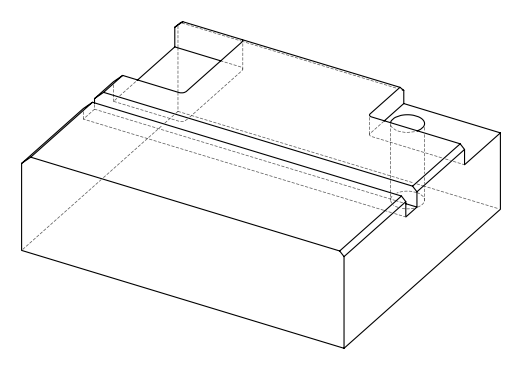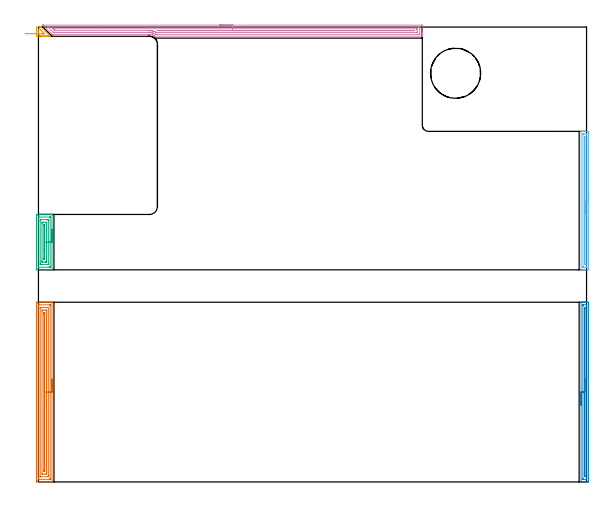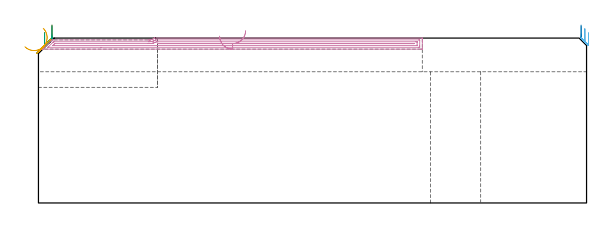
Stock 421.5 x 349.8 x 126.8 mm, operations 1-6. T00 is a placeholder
(PLAN: 10 operations, 4 tool changes, 156.3 min)
(1 AREA_MILL | FG_CHAMFER_SURFACE | UGT0205_001 | 5.72 min | 10247 mm3)
(2 AREA_MILL_1 | FG_CHAMFER_SURFACE_1 | UGT0205_001 | 3.46 min | 2304 mm3)
(3 AREA_MILL_2 | FG_CHAMFER_SURFACE_2 | UGT0205_001 | 1.89 min | 3942 mm3)
(4 AREA_MILL_3 | FG_CHAMFER_SURFACE_3 | UGT0205_001 | 8.73 min | 10846 mm3)
(5 AREA_MILL_4 | FG_CHAMFER_SURFACE_4 | UGT0205_001 | 0.36 min | 643 mm3)
(6 AREA_MILL_5 | FG_CHAMFER_SURFACE_5 | UGT0205_001 | 2.7 min | 1850 mm3)
(7 MILL_CORNER_NOTCH_RECTANGULAR | CORNER_NOTCH_RECTANGULAR | NXT0201_009 | Follow Part, ap 2, ae 75% | 53.78 min | 261997 mm3)
(8 MILL_SLOT | SLOT_PARTIAL_RECTANGULAR | NXT0201_011 | Follow Part, ap 3, ae 75% | 62.74 min | 473548 mm3)
(9 MILL_RECTANGULAR_SLOT | SLOT_RECTANGULAR | UGT0201_136 | Follow Part, ap 5, ae 75% | 11.28 min | 270775 mm3)
(10 MILL_THROUGH_HOLE_FROM_SOLID_MATERIAL | STEP1HOLE | UGT0201_018 | Circular | 5.63 min | 117466 mm3)
(TOOL UGT0205_001 | Chamfer Mill 20 x 3 x 45 deg. | D20 FL50 Z2)
(TOOL NXT0201_009 | ENDMILL 8mm [2P460-0800-NA 1630] | D8 FL26 Z6)
(TOOL NXT0201_011 | ENDMILL 12mm [2P460-1200-NA 1630] | D12 FL38 Z6)
(TOOL UGT0201_136 | Carbide End Mill 20.0 | D20 FL30 Z4)
(TOOL UGT0201_018 | End mill 30 mm | D30 FL50 Z4)
(OP 1 AREA_MILL)
G17 G21 G94 G90
T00 M6
G54
G17 G0 G90 X10.4 Y79.1 S1061 M3
G43 Z136.8 H0
G94 G1 Y79.062 Z135.928 F250.
Y78.948 Z135.063
Y78.759 Z134.212
Y78.497 Z133.38
Y78.163 Z132.574
Y77.76 Z131.8
Y77.291 Z131.064
Y76.76 Z130.372
Y76.171 Z129.729
Y75.528 Z129.139
Y74.836 Z128.608
Y74.1 Z128.14
Y73.326 Z127.737
Y72.52 Z127.403
Y71.688 Z127.141
Y70.836 Z126.952
Y69.972 Z126.838
Y69.1 Z126.8
Y0.126
X10.397 Y0.01 Z126.789
X10.359 Y0.007 Z126.751
X10.061 Y0. Z126.46
X9.415 Z125.813
X8.91 Z125.305
X6.873 Z123.271
X6.234 Z122.628
X-1.144 Y0.001 Z115.253
X-1.471 Y0.003 Z114.926
X-1.491 Y0.007 Z114.905
X-1.497 Y0.571 Z114.903
X-1.5 Y1.168 Z114.9
Y137.336
X-1.498 Y137.629 Z114.902
X-1.491 Y138.193 Z114.905
X-1.471 Y138.197 Z114.926
X-0.902 Y138.2 Z115.495
X6.234 Z122.628
X6.873 Z123.271
X7.126 Z123.523
X8.91 Z125.305
X9.415 Z125.813
X9.498 Z125.897
X10.062 Z126.46
X10.359 Y138.193 Z126.751
X10.397 Y138.19 Z126.788
X10.4 Y138.074 Z126.8
Y69.1
X8.986 Z125.386
Y2.275
X8.985 Y2.199 Z125.385
X8.981 Y2.048 Z125.381
X8.979 Y2.011 Z125.379
X8.974 Y2.008 Z125.374
X8.953 Y2.004 Z125.353
X8.91 Y2.002 Z125.31
X8.369 Y2. Z124.769
X0.342 Z116.742
X-0.01 Y2.003 Z116.39
X-0.059 Y2.006 Z116.341
X-0.071 Y2.009 Z116.329
X-0.079 Y2.025 Z116.321
X-0.082 Y2.123 Z116.318
X-0.085 Y2.275 Z116.315
X-0.086 Y135.925 Z116.314
X-0.085 Y136.001 Z116.315
X-0.081 Y136.152 Z116.319
X-0.079 Y136.189 Z116.321
X-0.074 Y136.192 Z116.326
X-0.054 Y136.196 Z116.346
X-0.01 Y136.198 Z116.39
X0.531 Y136.2 Z116.931
X8.558 Z124.958
X8.91 Y136.196 Z125.31
X8.959 Y136.193 Z125.359
X8.971 Y136.191 Z125.371
X8.979 Y136.174 Z125.379
X8.982 Y136.076 Z125.382
X8.985 Y135.925 Z125.385
X8.986 Y69.1 Z125.386
X7.571 Z123.971
Y4.577
X7.567 Y4.131 Z123.967
X7.565 Y4.029 Z123.965
X7.388 Y4.01 Z123.788
X7.256 Y4.001 Z123.656
X1.774 Y4. Z118.174
X1.643 Y4.002 Z118.043
X1.381 Y4.01 Z117.781
X1.334 Y4.016 Z117.734
X1.332 Y4.029 Z117.732
X1.329 Y4.067 Z117.729
Y133.623
X1.333 Y134.069 Z117.733
X1.335 Y134.171 Z117.735
X1.512 Y134.19 Z117.912
X1.644 Y134.199 Z118.044
X7.126 Y134.2 Z123.526
X7.257 Y134.198 Z123.657
X7.519 Y134.19 Z123.919
X7.566 Y134.184 Z123.966
X7.568 Y134.171 Z123.968
X7.571 Y134.133 Z123.971
Y69.1
X6.157 Z122.557
Y6.801
X6.138 Y6.007 Z122.538
X5.342 Y6. Z121.742
X3.469 Z119.869
X2.76 Y6.01 Z119.16
X2.743 Y6.724 Z119.143
Y131.399
X2.762 Y132.193 Z119.162
X3.558 Y132.2 Z119.958
X5.431 Z121.831
X6.14 Y132.19 Z122.54
X6.157 Y131.476 Z122.557
Y69.1
X4.743 Z121.143
Y9.179
X4.741 Y8.581 Z121.141
X4.739 Y8.292 Z121.139
X4.734 Y8.01 Z121.134
X4.45 Y8.005 Z120.85
X4.256 Y8.004 Z120.656
X4.186 Y8.007 Z120.586
X4.17 Y8.009 Z120.57
X4.164 Y8.025 Z120.564
X4.161 Y8.094 Z120.561
X4.158 Y8.288 Z120.558
X4.157 Y8.581 Z120.557
Y8.873
Y129.021
X4.159 Y129.619 Z120.559
X4.161 Y129.908 Z120.561
X4.166 Y130.19 Z120.566
X4.45 Y130.195 Z120.85
X4.644 Y130.196 Z121.044
X4.714 Y130.193 Z121.114
X4.73 Y130.191 Z121.13
X4.736 Y130.174 Z121.136
X4.738 Y130.106 Z121.138
X4.741 Y129.912 Z121.141
X4.743 Y129.619 Z121.143
Y129.327
Y69.1
Y68.228 Z121.181
Y67.363 Z121.295
Y66.512 Z121.484
Y65.68 Z121.746
Y64.874 Z122.08
Y64.1 Z122.483
Y63.364 Z122.952
Y62.672 Z123.483
Y62.029 Z124.072
Y61.44 Z124.715
Y60.908 Z125.407
Y60.44 Z126.143
Y60.037 Z126.917
Y59.703 Z127.723
Y59.441 Z128.555
Y59.252 Z129.407
Y59.138 Z130.271
Y59.1 Z131.143
G0 Z136.8
M5
M2
(OP 2 AREA_MILL_1)
G17 G21 G94 G90
T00 M6
G54
G17 G0 G90 X417.3 Y59.1 S1061 M3
G43 Z136.8 H0
G94 G1 Y59.138 Z135.928 F250.
Y59.252 Z135.063
Y59.441 Z134.212
Y59.703 Z133.38
Y60.037 Z132.574
Y60.44 Z131.8
Y60.908 Z131.064
Y61.44 Z130.372
Y62.029 Z129.729
Y62.672 Z129.14
Y63.364 Z128.608
Y64.1 Z128.14
Y64.874 Z127.737
Y65.68 Z127.403
Y66.512 Z127.141
Y67.363 Z126.952
Y68.228 Z126.838
Y69.1 Z126.8
Y138.074
X417.303 Y138.19 Z126.788
X417.346 Y138.193 Z126.746
X417.649 Y138.2 Z126.45
X418.304 Z125.794
X418.81 Z125.285
X420.85 Z123.248
X421.49 Z122.604
X422.953 Y138.197 Z121.142
X422.991 Y138.193 Z121.105
X422.997 Y137.629 Z121.103
X423. Y137.014 Z121.1
Y0.846
X422.998 Y0.571 Z121.102
X422.991 Y0.007 Z121.105
X422.953 Y0.003 Z121.142
X422.383 Y0. Z121.712
X422.063 Z122.032
X421.49 Z122.604
X420.849 Z123.248
X420.597 Z123.5
X418.81 Z125.285
X418.304 Z125.794
X417.917 Z126.182
X417.649 Z126.45
X417.315 Z126.776
X417.303 Y0.008 Z126.788
X417.3 Y0.126 Z126.8
Y69.1
X418.714 Z125.386
X418.715 Y135.849 Z125.385
X418.716 Y135.943 Z125.384
X418.72 Y136.04 Z125.38
X418.729 Y136.19 Z125.371
X418.81 Y136.192 Z125.29
X419.352 Y136.199 Z124.748
X421.138 Y136.2 Z122.962
X421.49 Y136.198 Z122.61
X421.54 Y136.196 Z122.56
X421.569 Y136.19 Z122.531
X421.579 Y136.184 Z122.521
X421.581 Y136.135 Z122.519
X421.585 Y135.945 Z122.515
X421.586 Y135.849 Z122.514
X421.585 Y2.351 Z122.515
X421.584 Y2.257 Z122.516
X421.58 Y2.16 Z122.52
X421.571 Y2.01 Z122.529
X421.49 Y2.008 Z122.61
X420.948 Y2.001 Z123.152
X419.162 Y2. Z124.938
X418.81 Y2.002 Z125.29
X418.76 Y2.004 Z125.34
X418.731 Y2.01 Z125.369
X418.721 Y2.016 Z125.379
X418.719 Y2.065 Z125.381
X418.715 Y2.255 Z125.385
X418.714 Y2.351 Z125.386
Y69.1
X420.128 Z123.972
Y133.222
X420.13 Y133.644 Z123.97
X420.134 Y134.069 Z123.966
X420.135 Y134.11 Z123.965
X420.149 Y134.164 Z123.951
X420.165 Y134.069 Z123.935
X420.171 Y133.646 Z123.929
Y133.603
Y4.555
X420.166 Y4.131 Z123.934
X420.165 Y4.09 Z123.935
X420.151 Y4.036 Z123.949
X420.135 Y4.131 Z123.965
X420.134 Y4.174 Z123.966
X420.129 Y4.596 Z123.971
X420.128 Y5.021 Z123.972
Y69.1
Y69.972 Z124.01
Y70.836 Z124.123
Y71.688 Z124.312
Y72.52 Z124.575
Y73.326 Z124.908
Y74.1 Z125.311
Y74.836 Z125.78
Y75.528 Z126.311
Y76.171 Z126.9
Y76.76 Z127.544
Y77.291 Z128.236
Y77.76 Z128.972
Y78.163 Z129.745
Y78.497 Z130.551
Y78.759 Z131.383
Y78.948 Z132.235
Y79.062 Z133.1
Y79.1 Z133.972
G0 Z136.8
M5
M2
(OP 3 AREA_MILL_2)
G17 G21 G94 G90
T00 M6
G54
G17 G0 G90 X10.4 Y194.4 S1061 M3
G43 Z136.8 H0
G94 G1 Y194.362 Z135.928 F250.
Y194.248 Z135.063
Y194.059 Z134.212
Y193.797 Z133.38
Y193.463 Z132.574
Y193.06 Z131.8
Y192.592 Z131.064
Y192.06 Z130.372
Y191.471 Z129.729
Y190.828 Z129.139
Y190.136 Z128.608
Y189.4 Z128.14
Y188.626 Z127.737
Y187.82 Z127.403
Y186.988 Z127.141
Y186.137 Z126.952
Y185.272 Z126.838
Y184.4 Z126.8
Y163.159
X10.396 Y163.11 Z126.79
X10.382 Y163.106 Z126.776
X10.24 Y163.1 Z126.638
X6.115 Z122.513
X5.342 Z121.736
X-1.143 Z115.253
X-1.405 Y163.102 Z114.991
X-1.491 Y163.106 Z114.905
X-1.497 Y163.602 Z114.903
X-1.5 Y164.195 Z114.9
Y205.198
X-1.496 Y205.494 Z114.902
X-1.491 Y205.69 Z114.905
X-1.288 Y205.7 Z115.108
X5.342 Z121.736
X6.115 Z122.513
X6.234 Z122.632
X10.241 Z126.639
X10.382 Y205.694 Z126.776
X10.395 Y205.69 Z126.79
X10.4 Y205.641 Z126.8
Y184.4
X8.986 Z125.386
X8.985 Y165.372 Z125.385
X8.984 Y165.298 Z125.384
X8.98 Y165.222 Z125.38
X8.972 Y165.11 Z125.372
X8.91 Y165.108 Z125.31
X8.291 Y165.101 Z124.691
X-0.01 Z116.39
X-0.049 Y165.102 Z116.351
X-0.072 Y165.106 Z116.328
X-0.079 Y165.11 Z116.321
X-0.081 Y165.146 Z116.319
X-0.085 Y165.296 Z116.315
X-0.086 Y165.372 Z116.314
X-0.085 Y203.428 Z116.315
X-0.084 Y203.502 Z116.316
X-0.08 Y203.579 Z116.32
X-0.072 Y203.69 Z116.328
X-0.01 Y203.692 Z116.39
X0.609 Y203.699 Z117.009
X8.91 Z125.31
X8.949 Y203.698 Z125.349
X8.972 Y203.693 Z125.372
X8.979 Y203.69 Z125.379
X8.981 Y203.654 Z125.381
X8.985 Y203.504 Z125.385
X8.986 Y203.428 Z125.386
Y184.4
X7.572 Z123.972
X7.571 Y168.027 Z123.971
X7.57 Y167.586 Z123.97
X7.564 Y167.142 Z123.964
X7.166 Y167.101 Z123.566
X2.708 Y167.1 Z119.108
X1.816 Z118.216
X1.774 Y167.103 Z118.174
X1.336 Y167.142 Z117.736
X1.33 Y167.582 Z117.73
X1.329 Y168.027 Z117.729
X1.328 Y168.469 Z117.728
X1.329 Y200.773 Z117.729
X1.33 Y201.214 Z117.73
X1.335 Y201.658 Z117.735
X1.734 Y201.699 Z118.134
X6.192 Y201.7 Z122.592
X7.084 Z123.484
X7.126 Y201.697 Z123.526
X7.564 Y201.658 Z123.964
X7.57 Y201.218 Z123.97
X7.571 Y200.773 Z123.971
Y200.331
Y184.4
X6.157 Z122.557
Y169.797
X6.153 Y169.393 Z122.553
X6.15 Y169.191 Z122.55
X6.139 Y169.11 Z122.539
X6.04 Y169.105 Z122.44
X5.342 Y169.101 Z121.742
X5.152 Y169.1 Z121.552
X3.368 Y169.101 Z119.768
X2.813 Y169.108 Z119.213
X2.751 Y169.11 Z119.151
X2.748 Y169.188 Z119.148
X2.745 Y169.365 Z119.145
X2.743 Y169.721 Z119.143
Y169.797
Y199.003
X2.747 Y199.408 Z119.147
X2.75 Y199.609 Z119.15
X2.761 Y199.69 Z119.161
X2.86 Y199.696 Z119.26
X3.558 Y199.699 Z119.958
X3.748 Y199.7 Z120.148
X5.532 Y199.699 Z121.932
X6.087 Y199.692 Z122.487
X6.149 Y199.69 Z122.549
X6.152 Y199.612 Z122.552
X6.155 Y199.435 Z122.555
X6.157 Y199.079 Z122.557
Y199.003
Y184.4
X4.743 Z121.143
Y171.567
X4.741 Y171.278 Z121.141
X4.739 Y171.18 Z121.139
X4.736 Y171.112 Z121.136
X4.685 Y171.109 Z121.085
X4.45 Y171.105 Z120.85
X4.293 Y171.106 Z120.693
X4.174 Y171.11 Z120.574
X4.164 Y171.277 Z120.564
X4.16 Y171.567 Z120.56
X4.158 Y171.857 Z120.558
X4.157 Y178.717 Z120.557
Y197.233
X4.159 Y197.522 Z120.559
X4.161 Y197.621 Z120.561
X4.164 Y197.689 Z120.564
X4.215 Y197.691 Z120.615
X4.45 Y197.695 Z120.85
X4.607 Y197.694 Z121.007
X4.726 Y197.69 Z121.126
X4.736 Y197.523 Z121.136
X4.74 Y197.233 Z121.14
X4.742 Y196.943 Z121.142
X4.743 Y190.229 Z121.143
Y184.4
Y183.528 Z121.181
Y182.664 Z121.295
Y181.812 Z121.484
Y180.98 Z121.746
Y180.174 Z122.08
Y179.4 Z122.483
Y178.664 Z122.952
Y177.972 Z123.483
Y177.329 Z124.072
Y176.74 Z124.715
Y176.209 Z125.407
Y175.74 Z126.143
Y175.337 Z126.917
Y175.003 Z127.723
Y174.741 Z128.555
Y174.552 Z129.407
Y174.438 Z130.271
Y174.4 Z131.143
G0 Z136.8
M5
M2
(OP 4 AREA_MILL_3)
G17 G21 G94 G90
T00 M6
G54
G17 G0 G90 X139.3 Y351.3 S1061 M3
G43 Z136.8 H0
Z128.3
G94 G1 X139.338 Z127.428 F250.
X139.452 Z126.563
X139.641 Z125.712
X139.903 Z124.88
X140.237 Z124.074
X140.64 Z123.3
X141.108 Z122.564
X141.64 Z121.872
X142.229 Z121.229
X142.872 Z120.639
X143.564 Z120.108
X144.3 Z119.64
X145.074 Z119.237
X145.88 Z118.903
X146.712 Z118.641
X147.564 Z118.452
X148.428 Z118.338
X149.3 Z118.3
X294.573
X294.903 Y351.297 Z118.301
X295.19 Y351.294 Z118.304
X295.2 Y350.976 Z118.622
Y345.741 Z123.853
Y345.22 Z124.377
Y344.869 Z124.727
Y344.348 Z125.248
Y343.997 Z125.598
Y343.294 Z126.305
Y343.061 Z126.539
X295.197 Y342.928 Z126.664
X295.19 Y342.802 Z126.789
X295.02 Y342.8 Z126.8
X89.403
X89.228 Y342.804 Z126.789
X89.207 Y342.815 Z126.779
X88.994 Y342.974 Z126.625
X88.554 Y343.264 Z126.335
X88.101 Y343.524 Z126.075
X87.836 Y343.651 Z125.948
X87.566 Y343.767 Z125.831
X87.471 Y343.799 Z125.799
X87.207 Y343.889 Z125.707
X86.762 Y344.013 Z125.583
X86.721 Y344.022 Z125.574
X86.314 Y344.106 Z125.491
X86.208 Y344.12 Z125.478
X85.868 Y344.163 Z125.433
X85.775 Y344.168 Z125.426
X85.694 Y344.174 Z125.42
X85.459 Y344.189 Z125.4
X85.42 Y344.193
X85.399 Y344.194 Z125.401
X85.309 Y344.197 Z125.399
X84.558 Y344.199 Z125.4
X84.488
X11.179 Y344.2
X10.493 Y344.202 Z125.387
X10.285 Y344.415 Z125.184
X3.86 Y350.839 Z118.758
X3.722 Y350.976 Z118.62
X3.58 Y351.119 Z118.479
X3.432 Y351.263 Z118.327
X3.416 Y351.291 Z118.298
Y351.295 Z118.295
X3.471 Y351.297 Z118.297
X3.544 Y351.3 Z118.3
X149.3
Y349.886 Z119.714
X292.114
X292.785 Y349.885 Z119.715
X293.011 Y349.883 Z119.717
X293.141 Y349.879 Z119.721
X293.191 Y349.871 Z119.729
X293.193 Y349.844 Z119.756
X293.198 Y349.7 Z119.9
X293.2 Y349.231 Z120.369
Y348.826 Z120.774
X293.199 Y344.466 Z125.134
X293.195 Y344.329 Z125.271
X293.19 Y344.228 Z125.372
X293.12 Y344.221 Z125.379
X292.785 Y344.217 Z125.383
X292.561 Y344.215 Z125.385
X90.521 Y344.214 Z125.386
X90.185 Y344.216 Z125.384
X90.102 Y344.219 Z125.381
X90.063 Y344.221 Z125.379
X90.018 Y344.243 Z125.357
X89.85 Y344.336 Z125.264
X89.051 Y344.776 Z124.824
X88.956 Y344.821 Z124.779
X88.849 Y344.869 Z124.731
X88.505 Y345.009 Z124.591
X88.286 Y345.086 Z124.514
X88.062 Y345.162 Z124.438
X87.636 Y345.285 Z124.315
X87.168 Y345.397 Z124.203
X86.859 Y345.461 Z124.139
X86.503 Y345.518 Z124.082
X86.38 Y345.534 Z124.066
X86.274 Y345.544 Z124.056
X85.523 Y345.602 Z123.998
X85.38 Y345.605 Z123.995
X84.618 Y345.613 Z123.987
X84.486
X12.073 Y345.615 Z123.985
X11.943 Y345.616 Z123.984
X11.682 Y345.621 Z123.979
X11.535 Y345.626 Z123.974
X11.494 Y345.663 Z123.937
X11.411 Y345.741 Z123.859
X11.179 Y345.971 Z123.629
X7.603 Y349.548 Z120.052
X7.311 Y349.849 Z119.751
X7.285 Y349.877 Z119.723
X7.311 Y349.879 Z119.721
X7.407 Y349.882 Z119.718
X7.603 Y349.885 Z119.715
X48.098 Y349.886 Z119.714
X149.3
Y348.472 Z121.128
X290.882 Y348.471 Z121.129
X290.997 Y348.47 Z121.13
X291.113 Y348.467 Z121.133
X291.181 Y348.465 Z121.135
X291.19 Y348.424 Z121.176
X291.194 Y348.359 Z121.241
X291.199 Y348.162 Z121.438
Y346.416 Z123.184
X291.192 Y345.741 Z123.859
X291.19 Y345.648 Z123.952
X291.107 Y345.635 Z123.965
X290.103 Y345.628 Z123.972
X91.753 Y345.629 Z123.971
X91.638
X90.852 Y345.635 Z123.965
X90.744 Y345.648 Z123.952
X90.559 Y345.741 Z123.859
X90.093 Y345.978 Z123.622
X89.85 Y346.088 Z123.512
X89.473 Y346.246 Z123.354
X88.956 Y346.427 Z123.173
X88.334 Y346.614 Z122.986
X88.062 Y346.682 Z122.918
X87.97 Y346.704 Z122.896
X87.514 Y346.799 Z122.801
X87.168 Y346.86 Z122.74
X86.871 Y346.904 Z122.696
X86.274 Y346.966 Z122.634
X85.882 Y346.996 Z122.604
X85.38 Y347.02 Z122.58
X84.959 Y347.024 Z122.576
X84.486 Y347.027 Z122.573
X84.062 Y347.028 Z122.572
X12.967 Y347.029 Z122.571
X12.81 Y347.03 Z122.57
X12.686 Y347.032 Z122.568
X12.604 Y347.035 Z122.565
X12.567 Y347.044 Z122.556
X12.073 Y347.526 Z122.074
X11.244 Y348.359 Z121.241
X11.179 Y348.429 Z121.171
X11.164 Y348.465 Z121.135
X11.179 Y348.466 Z121.134
X11.957 Y348.471 Z121.129
X12.073
X149.3 Y348.472 Z121.128
Y347.057 Z122.543
X288.755
X288.77 Y347.056 Z122.544
X288.863 Y347.051 Z122.549
X288.764 Y347.048 Z122.552
X288.33 Y347.043 Z122.557
X288.315
X92.092
X91.653 Y347.044 Z122.556
X91.638 Y347.045 Z122.555
X91.6 Y347.051 Z122.549
X91.623 Y347.055 Z122.545
X91.638 Y347.056 Z122.544
X92.077 Y347.057 Z122.543
X149.3
X150.172 Z122.581
X151.036 Z122.695
X151.888 Z122.883
X152.72 Z123.146
X153.526 Z123.48
X154.3 Z123.882
X155.036 Z124.351
X155.728 Z124.882
X156.371 Z125.472
X156.96 Z126.115
X157.492 Z126.807
X157.96 Z127.543
X158.363 Z128.316
X158.697 Z129.122
X158.959 Z129.954
X159.148 Z130.806
X159.262 Z131.671
X159.3 Z132.543
G0 Z136.8
M5
M2
(OP 5 AREA_MILL_4)
G17 G21 G94 G90
T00 M6
G54
G17 G0 G90 X3.701 Y342.7 S1061 M3
G43 Z136.8 H0
Z134.289
G94 G1 X4.292 Z133.647 F250.
X4.826 Z132.957
X5.297 Z132.223
X5.703 Z131.451
X6.039 Z130.646
X6.305 Z129.815
X6.496 Z128.964
X6.613 Z128.099
X6.654 Z127.228
X6.619 Z126.356
X6.508 Z125.491
X6.323 Z124.638
X6.063 Z123.806
X5.732 Z122.998
X5.332 Z122.223
X4.866 Z121.486
X4.337 Z120.792
X3.75 Z120.147
X3.31 Z119.704
X-1.301 Z115.094
X-1.491 Y342.71 Z114.905
X-1.498 Y342.838 Z114.898
X-1.5 Y343.162 Z114.9
Y349.546
X-1.494 Y349.779 Z114.906
X-1.492 Y349.8 Z114.907
X1.584 Z117.983
X1.87 Y349.795 Z118.267
X1.907 Y349.79 Z118.303
X1.992 Y349.708 Z118.389
X2.069 Y349.632 Z118.467
X8.979 Y342.721 Z125.379
X8.984 Y342.712 Z125.383
X8.985 Y342.71 Z125.384
X8.96 Y342.7 Z125.359
X4.147 Z120.547
X3.75 Z120.147
X3.748 Y343.162 Z120.148
X3.749 Y344.7 Z120.149
X0.02 Y344.701 Z116.42
X-0.045 Y344.704 Z116.355
X-0.066 Y344.708 Z116.334
X-0.079 Y344.713 Z116.321
X-0.081 Y344.74 Z116.319
X-0.084 Y344.805 Z116.316
X-0.085 Y344.927 Z116.315
X-0.086 Y345.689 Z116.314
Y347.453
X-0.085 Y347.573 Z116.315
X-0.084 Y347.764 Z116.316
X-0.082 Y347.786 Z116.318
X-0.081 Y347.79 Z116.319
X-0.049 Y347.793 Z116.351
X0.072 Y347.798 Z116.472
X0.222 Y347.799 Z116.622
X0.448 Y347.8 Z116.848
X0.674 Y347.799 Z117.074
X1.331 Y347.796 Z117.731
X1.438 Y347.79 Z117.838
X1.553 Y347.687 Z117.953
X1.674 Y347.573 Z118.074
X2.432 Y346.819 Z118.832
X3.31 Y345.94 Z119.71
X4.189 Y345.061 Z120.589
X4.323 Y344.927 Z120.723
X4.457 Y344.786 Z120.857
X4.529 Y344.709 Z120.929
X4.49 Y344.706 Z120.89
X4.414 Y344.701 Z120.814
X4.189 Y344.7 Z120.589
X3.749 Z120.149
X3.105 Z119.559
X2.413 Y344.699 Z119.028
X1.678 Z118.559
X0.904 Y344.698 Z118.157
X0.098 Z117.823
X-0.734 Y344.697 Z117.56
X-1.586 Z117.372
X-2.451 Y344.696 Z117.258
X-3.322 Y344.695 Z117.22
X-4.194 Z117.258
X-5.059 Y344.694 Z117.372
X-5.911 Z117.56
X-6.743 Y344.693 Z117.823
X-7.549 Z118.157
X-8.322 Y344.692 Z118.559
X-9.058 Z119.028
X-9.75 Y344.691 Z119.559
X-10.394 Z120.149
G0 Z136.8
M5
M2
(OP 6 AREA_MILL_5)
G17 G21 G94 G90
T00 M6
G54
G17 G0 G90 X423. Y226.35 S1061 M3
G43 Z136.8 H0
Z131.1
G94 G1 Y226.312 Z130.228 F250.
Y226.198 Z129.363
Y226.009 Z128.512
Y225.747 Z127.68
Y225.413 Z126.874
Y225.01 Z126.1
Y224.542 Z125.364
Y224.01 Z124.672
Y223.421 Z124.029
Y222.778 Z123.44
Y222.086 Z122.908
Y221.35 Z122.44
Y220.576 Z122.037
Y219.77 Z121.703
Y218.938 Z121.441
Y218.086 Z121.252
Y217.222 Z121.138
Y216.35 Z121.1
Y163.98
X422.998 Y163.703 Z121.102
X422.991 Y163.107 Z121.105
X422.984 Y163.104 Z121.113
X422.383 Y163.1 Z121.713
X422.094 Z122.002
X420.597 Z123.497
X420.018 Z124.079
X419.703 Z124.393
X419.125 Z124.971
X418.81 Z125.285
X417.735 Z126.364
X417.36 Z126.731
X417.314 Z126.776
X417.302 Y163.108 Z126.788
X417.3 Y163.257 Z126.8
Y269.443
X417.303 Y269.59 Z126.788
X417.357 Y269.593 Z126.734
X417.735 Y269.6 Z126.364
X418.18 Z125.919
X418.81 Z125.285
X420.018 Z124.078
X420.597 Z123.497
X422.383 Y269.599 Z121.713
X422.984 Y269.596 Z121.113
X422.991 Y269.593 Z121.105
X422.997 Y268.996 Z121.103
X423. Y268.38 Z121.1
Y216.35
X421.586 Z122.514
Y165.393
X421.584 Y165.297 Z122.516
X421.579 Y165.114 Z122.521
X421.49 Y165.11 Z122.61
X420.984 Y165.101 Z123.116
X420.597 Y165.1 Z123.503
X419.199 Z124.901
X418.81 Y165.102 Z125.29
X418.755 Y165.105 Z125.345
X418.727 Y165.109 Z125.373
X418.721 Y165.201 Z125.379
X418.715 Y165.392 Z125.385
X418.714 Y165.488 Z125.386
Y165.584
X418.715 Y267.307 Z125.385
X418.716 Y267.403 Z125.384
X418.721 Y267.585 Z125.379
X418.81 Y267.59 Z125.29
X419.316 Y267.599 Z124.784
X419.703 Y267.6 Z124.397
X421.101 Z122.999
X421.49 Y267.598 Z122.61
X421.545 Y267.595 Z122.555
X421.573 Y267.591 Z122.527
X421.579 Y267.498 Z122.521
X421.585 Y267.308 Z122.515
X421.586 Y267.212 Z122.514
Y267.116
Y216.35
X420.172 Z123.928
X420.171 Y167.698 Z123.929
X420.167 Y167.273 Z123.933
X420.165 Y167.231 Z123.935
X420.151 Y167.149 Z123.949
X420.135 Y167.273 Z123.965
X420.133 Y167.316 Z123.967
X420.129 Y167.74 Z123.971
X420.128 Y264.535 Z123.972
X420.129 Y265.002 Z123.971
X420.134 Y265.427 Z123.966
X420.135 Y265.469 Z123.965
X420.149 Y265.551 Z123.951
X420.165 Y265.427 Z123.935
X420.171 Y265.003 Z123.929
Y264.96
X420.172 Y216.35 Z123.928
Y215.478 Z123.967
Y214.614 Z124.08
Y213.762 Z124.269
Y212.93 Z124.532
Y212.124 Z124.865
Y211.35 Z125.268
Y210.614 Z125.737
Y209.922 Z126.268
Y209.279 Z126.857
Y208.69 Z127.501
Y208.158 Z128.193
Y207.69 Z128.928
Y207.287 Z129.702
Y206.953 Z130.508
Y206.691 Z131.34
Y206.502 Z132.192
Y206.388 Z133.057
Y206.35 Z133.928
G0 Z136.8
M5
M2
